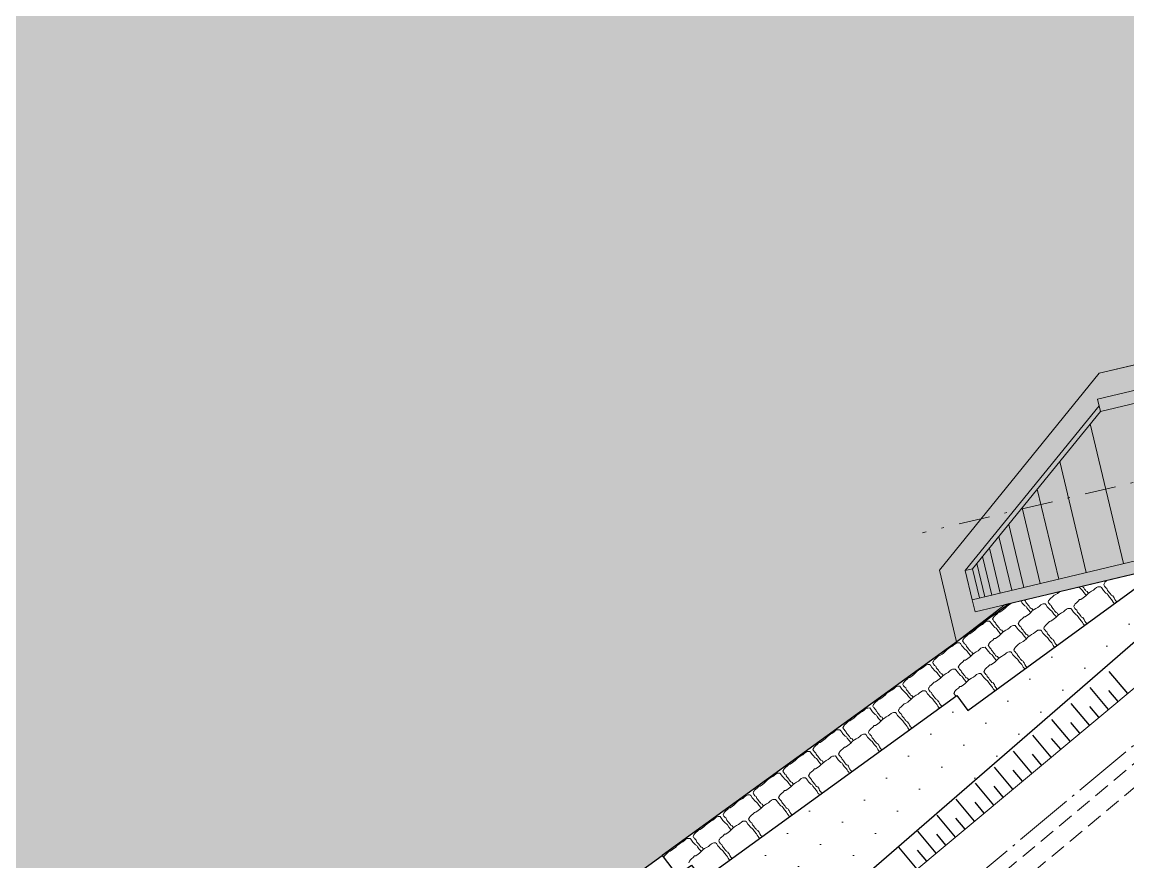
# Model space of a CAD drawing. Header units: millimetres. Extents: x -335 to 64136, y 248 to 109842.
# Drawn here: x -257.19 to -212.85, y 467.19 to 500.89 of the extents above; entities that cross this region are included whole.
import ezdxf

# ---------------------------------------------------------------- set-up
doc = ezdxf.new("R2010")
doc.units = ezdxf.units.MM
doc.header["$MEASUREMENT"] = 0
for name, pattern in [('ACAD_ISO04W100', [30, 24, -3, 0, -3]), ('NASCOSTA', [9.525, 6.35, -3.175]), ('TRATTOPUNTO2', [0.5, 0.25, -0.125, 0, -0.125])]:
    doc.linetypes.add(name, pattern=pattern)
for name, color, linetype in [('colore lago', 131, 'Continuous'), ('Limite fiume', 6, 'Continuous'), ('LIN010CO', 2, 'Continuous'), ('LIN010TR', 2, 'NASCOSTA'), ('LIN018CO', 6, 'Continuous'), ('LIN018TR', 6, 'NASCOSTA'), ('LIN025CO', 7, 'Continuous'), ('sezioni', 7, 'Continuous'), ('TRATTCOLO-30', 253, 'Continuous'), ('TRATTCOLO-32', 255, 'Continuous')]:
    doc.layers.add(name, color=color, linetype=linetype)
doc.layers.add('Colori bordi', color=5, linetype='Continuous', plot=False)

# ---------------------------------------------------------------- blocks, each defined once
blk = doc.blocks.new('CONTORNO')
at = {"layer": 'Colori bordi', "lineweight": 0, "ltscale": 2, "flags": 128}
blk.add_lwpolyline([(18.407, -96.98), (19.153, -100.108), (27.051, -106.511), (29.932, -105.824), (28.44, -103.877), (26.165, -94.334)], dxfattribs=at)

msp = doc.modelspace()

# ---------------------------------------------------------------- hatches: boundary and pattern name
at = {"layer": 'colore lago', "linetype": 'Continuous', "lineweight": 0}
msp.add_hatch(color=256, dxfattribs=at).paths.add_polyline_path([(-312.38264, 424.38548), (-302.15266, 427.40348), (-294.50865, 427.80748), (-286.46064, 426.94448), (-279.55365, 428.69248), (-270.72865, 435.24048), (-265.29765, 441.90348), (-261.09665, 444.69048), (-255.79765, 448.78748), (-249.65065, 454.99548), (-249.87665, 457.13848), (-248.17265, 458.71048), (-243.91365, 458.44848), (-231.51899, 467.44804), (-219.71592, 476.01805), (-220.40264, 478.89914), (-213.99922, 486.79725), (-210.87206, 487.54263), (-194.87937, 500.9038), (-194.77873, 500.77989), (-194.52964, 500.99348), (-189.01965, 505.71848), (-183.49064, 510.97748), (-174.25166, 520.06648), (-167.80464, 526.32548), (-160.16665, 533.70348), (-153.10865, 540.33248), (-142.77665, 549.54148), (-138.72965, 552.68648), (-123.24765, 563.72148), (-114.11096, 569.41745), (-114.39195, 569.87), (-117.39783, 574.71114), (-120.69979, 580.02913), (-128.57865, 592.71848), (-138.23988, 586.68061), (-161.43365, 572.18548), (-162.95975, 574.60946), (-166.14665, 572.74548), (-168.16266, 571.75848), (-172.51465, 570.11848), (-176.78364, 568.52148), (-180.93165, 566.78248), (-186.27165, 564.10448), (-191.35264, 561.10848), (-197.61964, 557.14448), (-201.67851, 554.62358), (-203.78465, 553.31548), (-211.41966, 548.49648), (-217.09363, 544.89976), (-216.82965, 543.38348), (-218.67665, 540.30148), (-222.05665, 537.09148), (-230.78465, 537.05248), (-241.41465, 529.76848), (-248.88865, 523.97348), (-261.05365, 514.39848), (-276.82866, 503.29348), (-277.17892, 503.41049), (-289.31665, 495.14848), (-303.14866, 485.43648), (-320.62364, 475.41148), (-335.18517, 467.50034), (-335.18517, 416.83235), (-328.87465, 418.67548), (-317.58165, 422.79748)])
at = {"layer": 'LIN010CO', "linetype": 'Continuous', "lineweight": 0}
h = msp.add_hatch(dxfattribs=at)
h.set_pattern_fill('DOTS', color=256, scale=20, angle=-135, style=0)
h.set_pattern_definition([(225, (-62291.4759, -108161.3901), (0.441941738, -1.325825215), [0, -1.25])])
h.paths.add_polyline_path([(-231.55464, 467.42215), (-230.92783, 466.55887), (-230.36489, 466.9465), (-229.90357, 466.33752), (-219.74174, 473.70325), (-219.24847, 473.13349), (-212.13931, 478.4067), (-212.4152, 478.78622), (-208.22615, 479.78469), (-225.54368, 464.75754), (-225.38156, 464.56349), (-231.90463, 459.11376), (-231.74251, 458.91971), (-235.48054, 455.79676), (-235.84841, 456.23708), (-244.41424, 447.5854), (-245.26015, 448.58461), (-245.82924, 448.09903), (-243.91365, 458.44848)])
at = {"layer": 'TRATTCOLO-30', "linetype": 'Continuous', "lineweight": 0}
h = msp.add_hatch(color=256, dxfattribs=at)
h.dxf.hatch_style = 1
h.paths.add_polyline_path([(-208.22612, 479.78473), (-207.36528, 480.50392), (-206.72309, 480.65699), (-207.43721, 483.65306), (-218.73083, 480.96119), (-220.40262, 478.89917), (-219.7159, 476.01809), (-217.76864, 477.51024)])
h.paths.add_polyline_path([(-207.43721, 483.65306), (-208.26726, 487.1355), (-210.17821, 486.68002), (-210.87203, 487.54266), (-213.9992, 486.79729), (-218.73083, 480.96119)])

# ---------------------------------------------------------------- linework, layer by layer
at = {"layer": 'Colori bordi', "linetype": 'Continuous', "lineweight": 0, "flags": 128}
msp.add_lwpolyline([(-243.91365, 458.44848), (-231.51899, 467.44804), (-219.71592, 476.01805), (-220.40264, 478.89914), (-213.99922, 486.79725), (-210.87206, 487.54263)], dxfattribs=at)
at = {"layer": 'Limite fiume', "color": 2, "linetype": 'Continuous'}
msp.add_line((-217.60817, 477.54846), (-231.51899, 467.44804), dxfattribs=at)
at = {"layer": 'Limite fiume', "color": 2, "linetype": 'Continuous', "flags": 128}
msp.add_lwpolyline([(-231.51899, 467.44804), (-230.93048, 466.65426), (-230.34797, 467.04954), (-229.90867, 466.47074), (-219.70234, 473.85976), (-219.26944, 473.26627), (-212.20932, 478.41335), (-212.47435, 478.77212), (-208.22615, 479.78469), (-225.54368, 464.75754), (-225.38156, 464.56349), (-231.90463, 459.11376), (-231.74251, 458.91971), (-235.48054, 455.79676), (-235.84841, 456.23708), (-244.458, 447.63785), (-245.26015, 448.58461), (-245.82924, 448.09903), (-243.91365, 458.44848)], close=True, dxfattribs=at)
at = {"layer": 'LIN010CO', "linetype": 'Continuous', "lineweight": 0}
for p, q in [((-213.95296, 485.26627), (-219.07718, 478.94594)), ((-213.01921, 479.15626), (-214.35682, 484.76813)), ((-214.51667, 478.79934), (-215.57981, 483.25967)), ((-215.62343, 478.53554), (-216.48371, 482.14478)), ((-216.36311, 478.35923), (-217.0878, 481.39968)), ((-217.02568, 478.20131), (-217.62894, 480.73223)), ((-217.50923, 478.08605), (-218.02385, 480.24514)), ((-218.31046, 477.89508), (-218.67823, 479.43802)), ((-217.96725, 477.97688), (-218.39792, 479.78375)), ((-219.07718, 478.94594), (-219.369, 478.87639)), ((-218.79895, 477.77864), (-219.07718, 478.94594)), ((-218.58831, 477.82885), (-218.90515, 479.15813))]:
    msp.add_line(p, q, dxfattribs=at)
at = {"layer": 'LIN010CO', "linetype": 'Continuous', "lineweight": 0, "flags": 128}
for points in [[(-213.68505, 478.48355), (-213.71308, 478.45979), (-213.7557, 478.421), (-213.79303, 478.36659), (-213.79303, 478.36659), (-213.79922, 478.34883), (-213.81992, 478.30701), (-213.80205, 478.27475), (-213.78631, 478.25395), (-213.77058, 478.23315), (-213.74225, 478.19572), (-213.6983, 478.16357), (-213.68561, 478.12085), (-213.66459, 478.08443), (-213.62582, 478.04182), (-213.59435, 478.00023), (-213.55973, 477.95447), (-213.52511, 477.90872), (-213.50308, 477.87961), (-213.4498, 477.86106), (-213.42563, 477.82048), (-213.40046, 477.7872), (-213.37619, 477.72054), (-213.33213, 477.66231), (-213.2965, 477.62386), (-213.29292, 477.62336)], [(-213.39795, 477.54679), (-213.39491, 477.5599), (-213.41064, 477.58069), (-213.44312, 477.61498), (-213.47257, 477.67119), (-213.50302, 477.72009), (-213.58687, 477.81362), (-213.64251, 477.8958), (-213.67712, 477.94155), (-213.72838, 477.97471), (-213.82898, 478.08173), (-213.85415, 478.11501), (-213.91293, 478.20134), (-213.94227, 478.23147), (-214.01321, 478.23012), (-214.05492, 478.22472), (-214.11114, 478.19527), (-214.1704, 478.14389), (-214.22966, 478.09251), (-214.30983, 478.05148), (-214.3837, 478.00213), (-214.45443, 477.94862), (-214.53235, 477.87003), (-214.58745, 477.82181), (-214.64154, 477.78088), (-214.73621, 477.71579), (-214.78523, 477.71141), (-214.84236, 477.64857), (-214.9141, 477.58775), (-214.95672, 477.54896), (-214.99405, 477.49455), (-214.99405, 477.49455), (-215.00024, 477.47679), (-215.02094, 477.43497), (-215.00307, 477.40271), (-214.98733, 477.38191), (-214.9716, 477.36111), (-214.94327, 477.32368), (-214.89932, 477.29153), (-214.88663, 477.24881), (-214.86561, 477.21239), (-214.82684, 477.16978), (-214.79537, 477.12819), (-214.76075, 477.08243), (-214.72613, 477.03668), (-214.7041, 477.00756), (-214.65082, 476.98902), (-214.62665, 476.94843), (-214.60148, 476.91516), (-214.57721, 476.8485), (-214.53315, 476.79027), (-214.49752, 476.75182), (-214.48985, 476.75076)], [(-214.51796, 477.88455), (-214.52891, 477.90212), (-214.61276, 477.99565), (-214.66839, 478.07783), (-214.70301, 478.12358), (-214.75427, 478.15674), (-214.80952, 478.21553)], [(-214.67361, 478.24792), (-214.6517, 478.22385), (-214.62023, 478.18226), (-214.58562, 478.13651), (-214.551, 478.09075), (-214.52897, 478.06164), (-214.47568, 478.04309), (-214.45152, 478.00251), (-214.42665, 477.96963)], [(-216.74487, 477.19454), (-216.75582, 477.21212), (-216.83967, 477.30565), (-216.8953, 477.38782), (-216.92992, 477.43357), (-216.98117, 477.46674), (-217.08177, 477.57376), (-217.10695, 477.60703), (-217.14262, 477.65942)], [(-216.99944, 477.69355), (-216.99505, 477.68774), (-216.9511, 477.65559), (-216.9384, 477.61288), (-216.91739, 477.57645), (-216.87861, 477.53385), (-216.84714, 477.49225), (-216.81252, 477.4465), (-216.77791, 477.40075), (-216.75588, 477.37163), (-216.70259, 477.35308), (-216.67843, 477.3125), (-216.65355, 477.27963)], [(-215.58179, 478.03145), (-215.61334, 478.00384), (-215.66742, 477.96292), (-215.7621, 477.89783), (-215.81112, 477.89344), (-215.86824, 477.8306), (-215.93999, 477.76978), (-215.9826, 477.73099), (-216.01994, 477.67658), (-216.01994, 477.67658), (-216.02613, 477.65882), (-216.04682, 477.617), (-216.02895, 477.58474), (-216.01322, 477.56394), (-215.99748, 477.54315), (-215.96916, 477.50571), (-215.92521, 477.47356), (-215.91252, 477.43084), (-215.8915, 477.39442), (-215.85272, 477.35181), (-215.82125, 477.31022), (-215.78664, 477.26447), (-215.75202, 477.21871), (-215.72999, 477.1896), (-215.6767, 477.17105), (-215.65254, 477.13047), (-215.62767, 477.09759)], [(-217.50482, 477.57309), (-217.56262, 477.54351), (-217.63649, 477.49415), (-217.70722, 477.44064), (-217.78515, 477.36206), (-217.84025, 477.31383), (-217.89433, 477.27291), (-217.98901, 477.20782), (-218.03803, 477.20343), (-218.09515, 477.14059), (-218.16689, 477.07977), (-218.20951, 477.04099), (-218.24685, 476.98658), (-218.24685, 476.98658), (-218.25303, 476.96881), (-218.27373, 476.927), (-218.25586, 476.89473), (-218.24013, 476.87393), (-218.22439, 476.85314), (-218.19607, 476.8157), (-218.15212, 476.78355), (-218.13942, 476.74083), (-218.11841, 476.70441), (-218.07963, 476.66181), (-218.04816, 476.62021), (-218.01354, 476.57446), (-217.97893, 476.52871), (-217.9569, 476.49959), (-217.90361, 476.48104), (-217.87945, 476.44046), (-217.85457, 476.40758)], [(-215.71898, 477.0125), (-215.72993, 477.03008), (-215.81378, 477.12361), (-215.86941, 477.20579), (-215.90403, 477.25154), (-215.95529, 477.2847), (-216.05588, 477.39172), (-216.08106, 477.425), (-216.13984, 477.51133), (-216.16918, 477.54146), (-216.24012, 477.54011), (-216.28183, 477.53471), (-216.33805, 477.50526), (-216.39731, 477.45388), (-216.45656, 477.40251), (-216.53673, 477.36147), (-216.61061, 477.31212), (-216.68133, 477.25861), (-216.75926, 477.18003), (-216.81436, 477.1318), (-216.86845, 477.09088), (-216.96312, 477.02579), (-217.01214, 477.0214), (-217.06926, 476.95856), (-217.14101, 476.89774), (-217.18362, 476.85895), (-217.22096, 476.80454), (-217.22096, 476.80454), (-217.22715, 476.78678), (-217.24784, 476.74496), (-217.22997, 476.7127), (-217.21424, 476.6919), (-217.1985, 476.6711), (-217.17018, 476.63367), (-217.12623, 476.60152), (-217.11354, 476.5588), (-217.09252, 476.52238), (-217.05374, 476.47977), (-217.02227, 476.43818), (-216.98766, 476.39243), (-216.95304, 476.34667), (-216.93101, 476.31756), (-216.87772, 476.29901), (-216.85356, 476.25843), (-216.82869, 476.22555)], [(-214.59997, 476.67048), (-214.59593, 476.68786), (-214.61166, 476.70865), (-214.64414, 476.74294), (-214.67359, 476.79915), (-214.70404, 476.84805), (-214.78789, 476.94158), (-214.84353, 477.02375), (-214.87814, 477.06951), (-214.9294, 477.10267), (-215.03, 477.20969), (-215.05517, 477.24296), (-215.11395, 477.3293), (-215.14329, 477.35943), (-215.21423, 477.35808), (-215.25594, 477.35268), (-215.31216, 477.32322), (-215.37142, 477.27185), (-215.43068, 477.22047), (-215.51085, 477.17944), (-215.58472, 477.13009), (-215.65545, 477.07657), (-215.73337, 476.99799), (-215.78847, 476.94976), (-215.84256, 476.90884), (-215.93723, 476.84375), (-215.98625, 476.83937), (-216.04338, 476.77652), (-216.11512, 476.7157), (-216.15774, 476.67692), (-216.19507, 476.62251), (-216.19507, 476.62251), (-216.20126, 476.60475), (-216.22196, 476.56293), (-216.20409, 476.53066), (-216.18835, 476.50987), (-216.17262, 476.48907), (-216.14429, 476.45164), (-216.10034, 476.41949), (-216.08765, 476.37677), (-216.06663, 476.34034), (-216.02786, 476.29774), (-215.99639, 476.25615), (-215.96177, 476.21039), (-215.92715, 476.16464), (-215.90512, 476.13552), (-215.85184, 476.11698), (-215.82768, 476.07639), (-215.8025, 476.04312), (-215.77823, 475.97646), (-215.73417, 475.91822), (-215.69854, 475.87978), (-215.68679, 475.87815)], [(-217.94589, 476.3225), (-217.95684, 476.34007), (-218.04069, 476.4336), (-218.09632, 476.51578), (-218.13094, 476.56153), (-218.18219, 476.5947), (-218.28279, 476.70171), (-218.30797, 476.73499), (-218.36675, 476.82132), (-218.39608, 476.85145), (-218.46702, 476.8501), (-218.50873, 476.84471), (-218.56495, 476.81525), (-218.62421, 476.76387), (-218.68347, 476.7125), (-218.76364, 476.67146), (-218.83751, 476.62211), (-218.90824, 476.5686), (-218.98617, 476.49002), (-219.04127, 476.44179), (-219.09535, 476.40087), (-219.19003, 476.33578), (-219.23905, 476.33139), (-219.29617, 476.26855), (-219.36791, 476.20773), (-219.41053, 476.16895), (-219.44787, 476.11454), (-219.44787, 476.11454), (-219.45405, 476.09677), (-219.47475, 476.05495), (-219.45688, 476.02269), (-219.44115, 476.00189), (-219.42541, 475.9811), (-219.39709, 475.94366), (-219.35314, 475.91151), (-219.34044, 475.86879), (-219.31943, 475.83237), (-219.28065, 475.78977), (-219.24918, 475.74817), (-219.21456, 475.70242), (-219.17995, 475.65666), (-219.15792, 475.62755), (-219.10463, 475.609), (-219.08047, 475.56842), (-219.05559, 475.53554)], [(-216.92, 476.14046), (-216.93095, 476.15804), (-217.0148, 476.25157), (-217.07043, 476.33375), (-217.10505, 476.3795), (-217.15631, 476.41266), (-217.2569, 476.51968), (-217.28208, 476.55296), (-217.34086, 476.63929), (-217.3702, 476.66942), (-217.44114, 476.66807), (-217.48285, 476.66267), (-217.53907, 476.63322), (-217.59833, 476.58184), (-217.65758, 476.53047), (-217.73775, 476.48943), (-217.81163, 476.44008), (-217.88235, 476.38657), (-217.96028, 476.30799), (-218.01538, 476.25976), (-218.06947, 476.21884), (-218.16414, 476.15374), (-218.21316, 476.14936), (-218.27028, 476.08652), (-218.34203, 476.0257), (-218.38464, 475.98691), (-218.42198, 475.9325), (-218.42198, 475.9325), (-218.42817, 475.91474), (-218.44886, 475.87292), (-218.43099, 475.84066), (-218.41526, 475.81986), (-218.39952, 475.79906), (-218.3712, 475.76163), (-218.32725, 475.72948), (-218.31456, 475.68676), (-218.29354, 475.65034), (-218.25476, 475.60773), (-218.22329, 475.56614), (-218.18868, 475.52038), (-218.15406, 475.47463), (-218.13203, 475.44552), (-218.07874, 475.42697), (-218.05458, 475.38639), (-218.02971, 475.35351)], [(-215.80198, 475.79417), (-215.79695, 475.81582), (-215.81268, 475.83661), (-215.84516, 475.8709), (-215.87461, 475.92711), (-215.90506, 475.97601), (-215.98891, 476.06954), (-216.04455, 476.15171), (-216.07916, 476.19747), (-216.13042, 476.23063), (-216.23102, 476.33765), (-216.25619, 476.37092), (-216.31497, 476.45726), (-216.34431, 476.48739), (-216.41525, 476.48603), (-216.45696, 476.48064), (-216.51318, 476.45118), (-216.57244, 476.39981), (-216.6317, 476.34843), (-216.71187, 476.3074), (-216.78574, 476.25805), (-216.85647, 476.20453), (-216.93439, 476.12595), (-216.98949, 476.07772), (-217.04358, 476.0368), (-217.13825, 475.97171), (-217.18727, 475.96733), (-217.2444, 475.90448), (-217.31614, 475.84366), (-217.35876, 475.80488), (-217.39609, 475.75047), (-217.39609, 475.75047), (-217.40228, 475.73271), (-217.42298, 475.69089), (-217.40511, 475.65862), (-217.38937, 475.63783), (-217.37364, 475.61703), (-217.34531, 475.57959), (-217.30136, 475.54744), (-217.28867, 475.50473), (-217.26765, 475.4683), (-217.22888, 475.4257), (-217.19741, 475.3841), (-217.16279, 475.33835), (-217.12817, 475.2926), (-217.10614, 475.26348), (-217.05286, 475.24493), (-217.0287, 475.20435), (-217.00352, 475.17108), (-216.97925, 475.10441), (-216.93519, 475.04618), (-216.89956, 475.00774), (-216.88372, 475.00554)], [(-219.14691, 475.45046), (-219.15786, 475.46803), (-219.24171, 475.56156), (-219.29734, 475.64374), (-219.33196, 475.68949), (-219.38321, 475.72265), (-219.48381, 475.82967), (-219.50899, 475.86295), (-219.56777, 475.94928), (-219.5971, 475.97941), (-219.66804, 475.97806), (-219.70975, 475.97266), (-219.76597, 475.94321), (-219.82523, 475.89183), (-219.88449, 475.84046), (-219.96466, 475.79942), (-220.03853, 475.75007), (-220.10926, 475.69656), (-220.18719, 475.61798), (-220.24229, 475.56975), (-220.29637, 475.52883), (-220.39105, 475.46374), (-220.44007, 475.45935), (-220.49719, 475.39651), (-220.56893, 475.33569), (-220.61155, 475.2969), (-220.64889, 475.24249), (-220.64889, 475.24249), (-220.65507, 475.22473), (-220.67577, 475.18291), (-220.6579, 475.15065), (-220.64217, 475.12985), (-220.62643, 475.10906), (-220.59811, 475.07162), (-220.55416, 475.03947), (-220.54146, 474.99675), (-220.52045, 474.96033), (-220.48167, 474.91772), (-220.4502, 474.87613), (-220.41558, 474.83038), (-220.38097, 474.78462), (-220.35894, 474.75551), (-220.30565, 474.73696), (-220.28149, 474.69638), (-220.25661, 474.6635)], [(-218.12102, 475.26842), (-218.13197, 475.286), (-218.21582, 475.37953), (-218.27145, 475.46171), (-218.30607, 475.50746), (-218.35733, 475.54062), (-218.45792, 475.64764), (-218.4831, 475.68092), (-218.54188, 475.76725), (-218.57122, 475.79738), (-218.64216, 475.79603), (-218.68387, 475.79063), (-218.74009, 475.76118), (-218.79935, 475.7098), (-218.8586, 475.65842), (-218.93877, 475.61739), (-219.01265, 475.56804), (-219.08337, 475.51453), (-219.1613, 475.43594), (-219.2164, 475.38772), (-219.27049, 475.34679), (-219.36516, 475.2817), (-219.41418, 475.27732), (-219.47131, 475.21448), (-219.54305, 475.15366), (-219.58566, 475.11487), (-219.623, 475.06046), (-219.623, 475.06046), (-219.62919, 475.0427), (-219.64988, 475.00088), (-219.63201, 474.96862), (-219.61628, 474.94782), (-219.60054, 474.92702), (-219.57222, 474.88959), (-219.52827, 474.85744), (-219.51558, 474.81472), (-219.49456, 474.7783), (-219.45578, 474.73569), (-219.42431, 474.6941), (-219.3897, 474.64834), (-219.35508, 474.60259), (-219.33305, 474.57347), (-219.27976, 474.55493), (-219.2556, 474.51434), (-219.23073, 474.48147)], [(-217.00399, 474.91786), (-216.99797, 474.94377), (-217.0137, 474.96457), (-217.04619, 474.99886), (-217.07563, 475.05507), (-217.10608, 475.10397), (-217.18993, 475.1975), (-217.24557, 475.27967), (-217.28018, 475.32542), (-217.33144, 475.35859), (-217.43204, 475.46561), (-217.45721, 475.49888), (-217.51599, 475.58522), (-217.54533, 475.61534), (-217.61627, 475.61399), (-217.65798, 475.6086), (-217.7142, 475.57914), (-217.77346, 475.52777), (-217.83272, 475.47639), (-217.91289, 475.43536), (-217.98676, 475.386), (-218.05749, 475.33249), (-218.13541, 475.25391), (-218.19051, 475.20568), (-218.2446, 475.16476), (-218.33927, 475.09967), (-218.38829, 475.09528), (-218.44542, 475.03244), (-218.51716, 474.97162), (-218.55978, 474.93284), (-218.59711, 474.87843), (-218.59711, 474.87843), (-218.6033, 474.86066), (-218.624, 474.81885), (-218.60613, 474.78658), (-218.59039, 474.76578), (-218.57466, 474.74499), (-218.54633, 474.70755), (-218.50238, 474.6754), (-218.48969, 474.63268), (-218.46867, 474.59626), (-218.4299, 474.55366), (-218.39843, 474.51206), (-218.36381, 474.46631), (-218.32919, 474.42056), (-218.30716, 474.39144), (-218.25388, 474.37289), (-218.22972, 474.33231), (-218.20454, 474.29904), (-218.18027, 474.23237), (-218.13621, 474.17414), (-218.10058, 474.1357), (-218.08065, 474.13294)], [(-220.34793, 474.57841), (-220.35888, 474.59599), (-220.44273, 474.68952), (-220.49836, 474.7717), (-220.53298, 474.81745), (-220.58423, 474.85061), (-220.68483, 474.95763), (-220.71001, 474.99091), (-220.76879, 475.07724), (-220.79812, 475.10737), (-220.86906, 475.10602), (-220.91077, 475.10062), (-220.96699, 475.07117), (-221.02625, 475.01979), (-221.08551, 474.96842), (-221.16568, 474.92738), (-221.23955, 474.87803), (-221.31028, 474.82452), (-221.38821, 474.74594), (-221.44331, 474.69771), (-221.49739, 474.65679), (-221.59207, 474.5917), (-221.64109, 474.58731), (-221.69821, 474.52447), (-221.76995, 474.46365), (-221.81257, 474.42486), (-221.84991, 474.37045), (-221.84991, 474.37045), (-221.85609, 474.35269), (-221.87679, 474.31087), (-221.85892, 474.27861), (-221.84319, 474.25781), (-221.82745, 474.23701), (-221.79913, 474.19958), (-221.75518, 474.16743), (-221.74248, 474.12471), (-221.72147, 474.08829), (-221.68269, 474.04568), (-221.65122, 474.00409), (-221.6166, 473.95834), (-221.58199, 473.91258), (-221.55996, 473.88347), (-221.50667, 473.86492), (-221.48251, 473.82434), (-221.45764, 473.79146)], [(-219.32204, 474.39638), (-219.33299, 474.41396), (-219.41684, 474.50749), (-219.47247, 474.58966), (-219.50709, 474.63542), (-219.55835, 474.66858), (-219.65894, 474.7756), (-219.68412, 474.80887), (-219.7429, 474.89521), (-219.77224, 474.92534), (-219.84318, 474.92399), (-219.88489, 474.91859), (-219.94111, 474.88913), (-220.00037, 474.83776), (-220.05963, 474.78638), (-220.13979, 474.74535), (-220.21367, 474.696), (-220.28439, 474.64248), (-220.36232, 474.5639), (-220.41742, 474.51567), (-220.47151, 474.47475), (-220.56618, 474.40966), (-220.6152, 474.40528), (-220.67233, 474.34243), (-220.74407, 474.28161), (-220.78668, 474.24283), (-220.82402, 474.18842), (-220.82402, 474.18842), (-220.83021, 474.17066), (-220.8509, 474.12884), (-220.83303, 474.09657), (-220.8173, 474.07578), (-220.80156, 474.05498), (-220.77324, 474.01755), (-220.72929, 473.9854), (-220.7166, 473.94268), (-220.69558, 473.90625), (-220.6568, 473.86365), (-220.62533, 473.82206), (-220.59072, 473.7763), (-220.5561, 473.73055), (-220.53407, 473.70143), (-220.48078, 473.68289), (-220.45662, 473.6423), (-220.43145, 473.60903), (-220.40718, 473.54237), (-220.36312, 473.48413), (-220.32749, 473.44569), (-220.29826, 473.44164), (-220.28055, 473.44116)], [(-218.20601, 474.04155), (-218.19899, 474.07173), (-218.21472, 474.09253), (-218.24721, 474.12682), (-218.27665, 474.18302), (-218.3071, 474.23193), (-218.39095, 474.32545), (-218.44659, 474.40763), (-218.4812, 474.45338), (-218.53246, 474.48655), (-218.63306, 474.59357), (-218.65823, 474.62684), (-218.71701, 474.71318), (-218.74635, 474.7433), (-218.81729, 474.74195), (-218.859, 474.73656), (-218.91522, 474.7071), (-218.97448, 474.65572), (-219.03374, 474.60435), (-219.11391, 474.56331), (-219.18778, 474.51396), (-219.25851, 474.46045), (-219.33643, 474.38187), (-219.39153, 474.33364), (-219.44562, 474.29272), (-219.54029, 474.22763), (-219.58931, 474.22324), (-219.64644, 474.1604), (-219.71818, 474.09958), (-219.7608, 474.0608), (-219.79813, 474.00639), (-219.79813, 474.00639), (-219.80432, 473.98862), (-219.82502, 473.9468), (-219.80715, 473.91454), (-219.79141, 473.89374), (-219.77568, 473.87295), (-219.74735, 473.83551), (-219.74163, 473.83132)], [(-221.54895, 473.70637), (-221.5599, 473.72395), (-221.64375, 473.81748), (-221.69938, 473.89966), (-221.734, 473.94541), (-221.78525, 473.97857), (-221.88585, 474.08559), (-221.91103, 474.11887), (-221.96981, 474.2052), (-221.99914, 474.23533), (-222.07008, 474.23398), (-222.1118, 474.22858), (-222.16801, 474.19913), (-222.22727, 474.14775), (-222.28653, 474.09638), (-222.3667, 474.05534), (-222.44057, 474.00599), (-222.5113, 473.95248), (-222.58923, 473.8739), (-222.64433, 473.82567), (-222.69841, 473.78475), (-222.79309, 473.71965), (-222.84211, 473.71527), (-222.89923, 473.65243), (-222.97097, 473.59161), (-223.01359, 473.55282), (-223.05093, 473.49841), (-223.05093, 473.49841), (-223.05711, 473.48065), (-223.07781, 473.43883), (-223.05994, 473.40657), (-223.04421, 473.38577), (-223.02847, 473.36497), (-223.00015, 473.32754), (-222.9562, 473.29539), (-222.9435, 473.25267), (-222.92249, 473.21625), (-222.88371, 473.17364), (-222.85224, 473.13205), (-222.81762, 473.08629), (-222.78301, 473.04054), (-222.76098, 473.01143), (-222.70769, 472.99288), (-222.68353, 472.9523), (-222.65866, 472.91942)], [(-220.50512, 473.27858), (-220.46008, 473.32315), (-220.43512, 473.34204), (-220.42589, 473.38173), (-220.44163, 473.40252), (-220.47411, 473.43681), (-220.50356, 473.49302), (-220.53401, 473.54192), (-220.61786, 473.63545), (-220.67349, 473.71762), (-220.70811, 473.76338), (-220.75937, 473.79654), (-220.85997, 473.90356), (-220.88514, 473.93683), (-220.94392, 474.02317), (-220.97326, 474.0533), (-221.0442, 474.05194), (-221.08591, 474.04655), (-221.14213, 474.01709), (-221.20139, 473.96572), (-221.26065, 473.91434), (-221.34081, 473.87331), (-221.41469, 473.82396), (-221.48541, 473.77044), (-221.56334, 473.69186), (-221.61844, 473.64363), (-221.67253, 473.60271), (-221.7672, 473.53762), (-221.81622, 473.53324), (-221.87335, 473.47039), (-221.94509, 473.40957), (-221.9877, 473.37079), (-222.02504, 473.31638), (-222.02504, 473.31638), (-222.03123, 473.29862), (-222.05192, 473.2568), (-222.03405, 473.22453), (-222.01832, 473.20374), (-222.00258, 473.18294), (-221.97426, 473.1455), (-221.93031, 473.11335), (-221.91762, 473.07064), (-221.8966, 473.03421), (-221.85782, 472.99161), (-221.82635, 472.95001), (-221.79174, 472.90426), (-221.75712, 472.85851), (-221.73509, 472.82939), (-221.6818, 472.81084), (-221.65764, 472.77026), (-221.63247, 472.73699), (-221.6082, 472.67032), (-221.56414, 472.61209), (-221.52851, 472.57365), (-221.49928, 472.5696), (-221.48495, 472.56921)], [(-222.74997, 472.83433), (-222.76092, 472.85191), (-222.84477, 472.94544), (-222.9004, 473.02762), (-222.93502, 473.07337), (-222.98627, 473.10653), (-223.08687, 473.21355), (-223.11205, 473.24683), (-223.17083, 473.33316), (-223.20016, 473.36329), (-223.2711, 473.36194), (-223.31282, 473.35654), (-223.36903, 473.32709), (-223.42829, 473.27571), (-223.48755, 473.22433), (-223.56772, 473.1833), (-223.64159, 473.13395), (-223.71232, 473.08044), (-223.79025, 473.00185), (-223.84535, 472.95363), (-223.89943, 472.9127), (-223.99411, 472.84761), (-224.04313, 472.84323), (-224.10025, 472.78039), (-224.17199, 472.71957), (-224.21461, 472.68078), (-224.25195, 472.62637), (-224.25195, 472.62637), (-224.25813, 472.60861), (-224.27883, 472.56679), (-224.26096, 472.53453), (-224.24523, 472.51373), (-224.22949, 472.49293), (-224.20117, 472.4555), (-224.15722, 472.42335), (-224.14452, 472.38063), (-224.12351, 472.34421), (-224.08473, 472.3016), (-224.05326, 472.26001), (-224.01864, 472.21425), (-223.98403, 472.1685), (-223.962, 472.13938), (-223.90871, 472.12084), (-223.88455, 472.08025), (-223.85968, 472.04738)], [(-221.69657, 472.41601), (-221.6611, 472.45111), (-221.63614, 472.47), (-221.62691, 472.50968), (-221.64265, 472.53048), (-221.67513, 472.56477), (-221.70458, 472.62098), (-221.73503, 472.66988), (-221.81888, 472.76341), (-221.87451, 472.84558), (-221.90913, 472.89133), (-221.96039, 472.9245), (-222.06099, 473.03152), (-222.08616, 473.06479), (-222.14494, 473.15113), (-222.17428, 473.18125), (-222.24522, 473.1799), (-222.28693, 473.17451), (-222.34315, 473.14505), (-222.40241, 473.09368), (-222.46167, 473.0423), (-222.54183, 473.00127), (-222.61571, 472.95191), (-222.68643, 472.8984), (-222.76436, 472.81982), (-222.81946, 472.77159), (-222.87355, 472.73067), (-222.96822, 472.66558), (-223.01724, 472.66119), (-223.07437, 472.59835), (-223.14611, 472.53753), (-223.18872, 472.49875), (-223.22606, 472.44434), (-223.22606, 472.44434), (-223.23225, 472.42657), (-223.25294, 472.38476), (-223.23507, 472.35249), (-223.21934, 472.33169), (-223.2036, 472.3109), (-223.17528, 472.27346), (-223.13133, 472.24131), (-223.11864, 472.19859), (-223.09762, 472.16217), (-223.05884, 472.11957), (-223.02737, 472.07797), (-222.99276, 472.03222), (-222.95814, 471.98647), (-222.93611, 471.95735), (-222.88283, 471.9388), (-222.85866, 471.89822), (-222.83349, 471.86495), (-222.80922, 471.79828), (-222.76516, 471.74005), (-222.72953, 471.70161), (-222.7003, 471.69756), (-222.68936, 471.69726)], [(-223.95099, 471.96229), (-223.96194, 471.97987), (-224.04579, 472.0734), (-224.10142, 472.15557), (-224.13604, 472.20133), (-224.18729, 472.23449), (-224.28789, 472.34151), (-224.31307, 472.37478), (-224.37185, 472.46112), (-224.40118, 472.49125), (-224.47212, 472.4899), (-224.51384, 472.4845), (-224.57005, 472.45504), (-224.62931, 472.40367), (-224.68857, 472.35229), (-224.76874, 472.31126), (-224.84261, 472.26191), (-224.91334, 472.20839), (-224.99127, 472.12981), (-225.04637, 472.08158), (-225.10045, 472.04066), (-225.19513, 471.97557), (-225.24415, 471.97119), (-225.30127, 471.90834), (-225.37301, 471.84752), (-225.41563, 471.80874), (-225.45297, 471.75433), (-225.45297, 471.75433), (-225.45915, 471.73657), (-225.47985, 471.69475), (-225.46198, 471.66248), (-225.44625, 471.64169), (-225.43051, 471.62089), (-225.40219, 471.58346), (-225.35824, 471.55131), (-225.34554, 471.50859), (-225.32453, 471.47216), (-225.28575, 471.42956), (-225.25428, 471.38797), (-225.21966, 471.34221), (-225.18505, 471.29646), (-225.16302, 471.26734), (-225.10973, 471.2488), (-225.08557, 471.20821), (-225.0607, 471.17534)], [(-222.88801, 471.55345), (-222.86212, 471.57907), (-222.83716, 471.59796), (-222.82793, 471.63764), (-222.84367, 471.65844), (-222.87615, 471.69273), (-222.9056, 471.74893), (-222.93605, 471.79784), (-223.0199, 471.89136), (-223.07553, 471.97354), (-223.11015, 472.01929), (-223.16141, 472.05246), (-223.26201, 472.15948), (-223.28718, 472.19275), (-223.34596, 472.27909), (-223.3753, 472.30921), (-223.44624, 472.30786), (-223.48795, 472.30247), (-223.54417, 472.27301), (-223.60343, 472.22163), (-223.66269, 472.17026), (-223.74285, 472.12922), (-223.81673, 472.07987), (-223.88745, 472.02636), (-223.96538, 471.94778), (-224.02048, 471.89955), (-224.07457, 471.85863), (-224.16924, 471.79354), (-224.21826, 471.78915), (-224.27539, 471.72631), (-224.34713, 471.66549), (-224.38974, 471.62671), (-224.42708, 471.5723), (-224.42708, 471.5723), (-224.43327, 471.55453), (-224.45396, 471.51271), (-224.43609, 471.48045), (-224.42036, 471.45965), (-224.40462, 471.43886), (-224.3763, 471.40142), (-224.33235, 471.36927), (-224.31966, 471.32655), (-224.29864, 471.29013), (-224.25986, 471.24753), (-224.22839, 471.20593), (-224.19378, 471.16018), (-224.15916, 471.11443), (-224.13713, 471.08531), (-224.08385, 471.06676), (-224.05968, 471.02618), (-224.03451, 470.9929), (-224.01024, 470.92624), (-223.96618, 470.86801), (-223.93055, 470.82956), (-223.90132, 470.82552), (-223.89377, 470.82531)], [(-225.15201, 471.09025), (-225.16296, 471.10783), (-225.24681, 471.20136), (-225.30244, 471.28353), (-225.33706, 471.32929), (-225.38832, 471.36245), (-225.48891, 471.46947), (-225.51409, 471.50274), (-225.57287, 471.58908), (-225.6022, 471.61921), (-225.67314, 471.61785), (-225.71486, 471.61246), (-225.77107, 471.583), (-225.83033, 471.53163), (-225.88959, 471.48025), (-225.96976, 471.43922), (-226.04363, 471.38987), (-226.11436, 471.33635), (-226.19229, 471.25777), (-226.24739, 471.20954), (-226.30147, 471.16862), (-226.39615, 471.10353), (-226.44517, 471.09915), (-226.50229, 471.0363), (-226.57403, 470.97548), (-226.61665, 470.9367), (-226.65399, 470.88229), (-226.65399, 470.88229), (-226.66017, 470.86453), (-226.68087, 470.82271), (-226.663, 470.79044), (-226.64727, 470.76965), (-226.63153, 470.74885), (-226.60321, 470.71141), (-226.55926, 470.67926), (-226.54656, 470.63655), (-226.52555, 470.60012), (-226.48677, 470.55752), (-226.4553, 470.51592), (-226.42068, 470.47017), (-226.38607, 470.42442), (-226.36404, 470.3953), (-226.31075, 470.37675), (-226.28659, 470.33617), (-226.26172, 470.3033)], [(-224.07946, 470.69089), (-224.06314, 470.70703), (-224.03818, 470.72592), (-224.02895, 470.7656), (-224.04469, 470.7864), (-224.07717, 470.82068), (-224.10662, 470.87689), (-224.13707, 470.92579), (-224.22092, 471.01932), (-224.27655, 471.1015), (-224.31117, 471.14725), (-224.36243, 471.18041), (-224.46303, 471.28743), (-224.4882, 471.32071), (-224.54698, 471.40704), (-224.57632, 471.43717), (-224.64726, 471.43582), (-224.68897, 471.43042), (-224.74519, 471.40097), (-224.80445, 471.34959), (-224.86371, 471.29822), (-224.94387, 471.25718), (-225.01775, 471.20783), (-225.08847, 471.15432), (-225.1664, 471.07574), (-225.2215, 471.02751), (-225.27559, 470.98659), (-225.37026, 470.9215), (-225.41928, 470.91711), (-225.47641, 470.85427), (-225.54815, 470.79345), (-225.59076, 470.75466), (-225.6281, 470.70025), (-225.6281, 470.70025), (-225.63429, 470.68249), (-225.65498, 470.64067), (-225.63711, 470.60841), (-225.62138, 470.58761), (-225.60564, 470.56682), (-225.57732, 470.52938), (-225.53337, 470.49723), (-225.52068, 470.45451), (-225.49966, 470.41809), (-225.46088, 470.37548), (-225.42941, 470.33389), (-225.3948, 470.28814), (-225.36018, 470.24238), (-225.33815, 470.21327), (-225.28487, 470.19472), (-225.2607, 470.15414), (-225.23553, 470.12086), (-225.21126, 470.0542), (-225.1672, 469.99597), (-225.13157, 469.95752), (-225.10234, 469.95348), (-225.09818, 469.95336)], [(-226.35303, 470.21821), (-226.36398, 470.23579), (-226.44783, 470.32932), (-226.50346, 470.41149), (-226.53808, 470.45724), (-226.58934, 470.49041), (-226.68993, 470.59743), (-226.71511, 470.6307), (-226.77389, 470.71704), (-226.80322, 470.74716), (-226.87416, 470.74581), (-226.91588, 470.74042), (-226.97209, 470.71096), (-227.03135, 470.65959), (-227.09061, 470.60821), (-227.17078, 470.56718), (-227.24465, 470.51782), (-227.31538, 470.46431), (-227.39331, 470.38573), (-227.44841, 470.3375), (-227.50249, 470.29658), (-227.59717, 470.23149), (-227.64619, 470.2271), (-227.70331, 470.16426), (-227.77505, 470.10344), (-227.81767, 470.06466), (-227.85501, 470.01025), (-227.85501, 470.01025), (-227.86119, 469.99248), (-227.88189, 469.95067), (-227.86402, 469.9184), (-227.84829, 469.8976), (-227.83255, 469.87681), (-227.80423, 469.83937), (-227.76028, 469.80722), (-227.74758, 469.7645), (-227.72657, 469.72808), (-227.68779, 469.68548), (-227.65632, 469.64388), (-227.6217, 469.59813), (-227.58709, 469.55238), (-227.56506, 469.52326), (-227.51177, 469.50471), (-227.48761, 469.46413), (-227.46274, 469.43125)], [(-225.2709, 469.82832), (-225.26416, 469.83499), (-225.2392, 469.85388), (-225.22997, 469.89356), (-225.24571, 469.91436), (-225.27819, 469.94864), (-225.30764, 470.00485), (-225.33809, 470.05375), (-225.42194, 470.14728), (-225.47757, 470.22946), (-225.51219, 470.27521), (-225.56345, 470.30837), (-225.66405, 470.41539), (-225.68922, 470.44867), (-225.748, 470.535), (-225.77734, 470.56513), (-225.84828, 470.56378), (-225.88999, 470.55838), (-225.94621, 470.52893), (-226.00547, 470.47755), (-226.06473, 470.42618), (-226.14489, 470.38514), (-226.21877, 470.33579), (-226.28949, 470.28228), (-226.36742, 470.2037), (-226.42252, 470.15547), (-226.47661, 470.11455), (-226.57128, 470.04946), (-226.6203, 470.04507), (-226.67743, 469.98223), (-226.74917, 469.92141), (-226.79178, 469.88262), (-226.82912, 469.82821), (-226.82912, 469.82821), (-226.83531, 469.81045), (-226.856, 469.76863), (-226.83813, 469.73637), (-226.8224, 469.71557), (-226.80666, 469.69477), (-226.77834, 469.65734), (-226.73439, 469.62519), (-226.7217, 469.58247), (-226.70068, 469.54605), (-226.6619, 469.50344), (-226.63043, 469.46185), (-226.59582, 469.4161), (-226.5612, 469.37034), (-226.53917, 469.34123), (-226.48589, 469.32268), (-226.46172, 469.2821), (-226.43655, 469.24882), (-226.41228, 469.18216), (-226.36822, 469.12393), (-226.33259, 469.08548), (-226.30336, 469.08144), (-226.30259, 469.08141)], [(-227.55405, 469.34617), (-227.565, 469.36375), (-227.64885, 469.45727), (-227.70448, 469.53945), (-227.7391, 469.5852), (-227.79036, 469.61837), (-227.89095, 469.72539), (-227.91613, 469.75866), (-227.97491, 469.845), (-228.00424, 469.87512), (-228.07518, 469.87377), (-228.1169, 469.86838), (-228.17311, 469.83892), (-228.23237, 469.78754), (-228.29163, 469.73617), (-228.3718, 469.69513), (-228.44567, 469.64578), (-228.5164, 469.59227), (-228.59433, 469.51369), (-228.64943, 469.46546), (-228.70351, 469.42454), (-228.79819, 469.35945), (-228.84721, 469.35506), (-228.90433, 469.29222), (-228.97607, 469.2314), (-229.01869, 469.19262), (-229.05603, 469.13821), (-229.05603, 469.13821), (-229.06221, 469.12044), (-229.08291, 469.07862), (-229.06504, 469.04636), (-229.04931, 469.02556), (-229.03357, 469.00477), (-229.00525, 468.96733), (-228.9613, 468.93518), (-228.9486, 468.89246), (-228.92759, 468.85604), (-228.88881, 468.81344), (-228.85734, 468.77184), (-228.82272, 468.72609), (-228.78811, 468.68034), (-228.76608, 468.65122), (-228.71279, 468.63267), (-228.68863, 468.59209), (-228.66376, 468.55921)], [(-226.44209, 468.98042), (-226.44022, 468.98184), (-226.43099, 469.02152), (-226.44673, 469.04232), (-226.47921, 469.0766), (-226.50866, 469.13281), (-226.53911, 469.18171), (-226.62296, 469.27524), (-226.67859, 469.35742), (-226.71321, 469.40317), (-226.76447, 469.43633), (-226.86507, 469.54335), (-226.89024, 469.57663), (-226.94902, 469.66296), (-226.97836, 469.69309), (-227.0493, 469.69174), (-227.09101, 469.68634), (-227.14723, 469.65689), (-227.20649, 469.60551), (-227.26575, 469.55414), (-227.34591, 469.5131), (-227.41979, 469.46375), (-227.49051, 469.41024), (-227.56844, 469.33166), (-227.62354, 469.28343), (-227.67763, 469.24251), (-227.7723, 469.17741), (-227.82132, 469.17303), (-227.87845, 469.11019), (-227.95019, 469.04937), (-227.9928, 469.01058), (-228.03014, 468.95617), (-228.03014, 468.95617), (-228.03633, 468.93841), (-228.05702, 468.89659), (-228.03916, 468.86433), (-228.02342, 468.84353), (-228.00769, 468.82273), (-227.97936, 468.7853), (-227.93541, 468.75315), (-227.92272, 468.71043), (-227.9017, 468.67401), (-227.86292, 468.6314), (-227.83145, 468.58981), (-227.79684, 468.54405), (-227.76222, 468.4983), (-227.74019, 468.46919), (-227.68691, 468.45064), (-227.66274, 468.41006), (-227.63757, 468.37678), (-227.6133, 468.31012), (-227.56924, 468.25189), (-227.53361, 468.21344), (-227.50666, 468.20971)], [(-228.75507, 468.47413), (-228.76602, 468.4917), (-228.84987, 468.58523), (-228.9055, 468.66741), (-228.94012, 468.71316), (-228.99138, 468.74632), (-229.09197, 468.85334), (-229.11715, 468.88662), (-229.17593, 468.97295), (-229.20526, 469.00308), (-229.2762, 469.00173), (-229.31792, 468.99633), (-229.37413, 468.96688), (-229.43339, 468.9155), (-229.49265, 468.86413), (-229.57282, 468.82309), (-229.64669, 468.77374), (-229.71742, 468.72023), (-229.79535, 468.64165), (-229.85045, 468.59342), (-229.90453, 468.5525), (-229.99921, 468.48741), (-230.04823, 468.48302), (-230.10535, 468.42018), (-230.17709, 468.35936), (-230.21971, 468.32057), (-230.25705, 468.26616), (-230.25705, 468.26616), (-230.26324, 468.2484), (-230.28393, 468.20658), (-230.26606, 468.17432), (-230.25033, 468.15352), (-230.23459, 468.13273), (-230.20627, 468.09529), (-230.16232, 468.06314), (-230.14962, 468.02042), (-230.12861, 467.984), (-230.08983, 467.94139), (-230.05836, 467.8998), (-230.02374, 467.85405), (-229.98913, 467.80829), (-229.9671, 467.77918), (-229.91381, 467.76063), (-229.88965, 467.72005), (-229.86478, 467.68717)], [(-227.64055, 468.11278), (-227.63201, 468.14948), (-227.64775, 468.17027), (-227.68023, 468.20456), (-227.70968, 468.26077), (-227.74013, 468.30967), (-227.82398, 468.4032), (-227.87961, 468.48538), (-227.91423, 468.53113), (-227.96549, 468.56429), (-228.06609, 468.67131), (-228.09126, 468.70459), (-228.15004, 468.79092), (-228.17938, 468.82105), (-228.25032, 468.8197), (-228.29203, 468.8143), (-228.34825, 468.78485), (-228.40751, 468.73347), (-228.46677, 468.68209), (-228.54693, 468.64106), (-228.62081, 468.59171), (-228.69153, 468.5382), (-228.76946, 468.45961), (-228.82456, 468.41139), (-228.87865, 468.37046), (-228.97332, 468.30537), (-229.02234, 468.30099), (-229.07947, 468.23815), (-229.15121, 468.17733), (-229.19382, 468.13854), (-229.23116, 468.08413), (-229.23116, 468.08413), (-229.23735, 468.06637), (-229.25804, 468.02455), (-229.24018, 467.99229), (-229.22444, 467.97149), (-229.20871, 467.95069), (-229.18038, 467.91326), (-229.13643, 467.88111), (-229.12374, 467.83839), (-229.10272, 467.80197), (-229.06394, 467.75936), (-229.03247, 467.71777), (-228.99786, 467.67201), (-228.96324, 467.62626), (-228.94121, 467.59714), (-228.88793, 467.5786), (-228.86376, 467.53801), (-228.83859, 467.50474), (-228.81432, 467.43808), (-228.77026, 467.37985), (-228.73463, 467.3414), (-228.71063, 467.33808)], [(-229.95609, 467.60208), (-229.96704, 467.61966), (-230.05089, 467.71319), (-230.10652, 467.79537), (-230.14114, 467.84112), (-230.1924, 467.87428), (-230.29299, 467.9813), (-230.31817, 468.01458), (-230.37695, 468.10091), (-230.40628, 468.13104), (-230.47722, 468.12969), (-230.51894, 468.12429), (-230.57515, 468.09484), (-230.63441, 468.04346), (-230.69367, 467.99209), (-230.77384, 467.95105), (-230.84771, 467.9017), (-230.91844, 467.84819), (-230.99637, 467.76961), (-231.05147, 467.72138), (-231.10555, 467.68046), (-231.20023, 467.61537), (-231.24925, 467.61098), (-231.30637, 467.54814), (-231.37811, 467.48732), (-231.42073, 467.44853), (-231.45807, 467.39412), (-231.45807, 467.39412), (-231.46426, 467.37636), (-231.46489, 467.37507)], [(-228.84086, 467.2438), (-228.83303, 467.27744), (-228.84877, 467.29823), (-228.88125, 467.33252), (-228.9107, 467.38873), (-228.94115, 467.43763), (-229.025, 467.53116), (-229.08063, 467.61333), (-229.11525, 467.65909), (-229.16651, 467.69225), (-229.26711, 467.79927), (-229.29228, 467.83254), (-229.35106, 467.91888), (-229.3804, 467.94901), (-229.45134, 467.94766), (-229.49305, 467.94226), (-229.54927, 467.9128), (-229.60853, 467.86143), (-229.66779, 467.81005), (-229.74795, 467.76902), (-229.82183, 467.71967), (-229.89255, 467.66615), (-229.97048, 467.58757), (-230.02558, 467.53934), (-230.07967, 467.49842), (-230.17434, 467.43333), (-230.22336, 467.42895), (-230.28049, 467.3661), (-230.35223, 467.30529), (-230.39484, 467.2665), (-230.43218, 467.21209), (-230.43218, 467.21209), (-230.43837, 467.19433), (-230.45906, 467.15251)]]:
    msp.add_lwpolyline(points, dxfattribs=at)
at = {"layer": 'LIN010TR', "linetype": 'TRATTOPUNTO2', "lineweight": 0, "ltscale": 5, "flags": 128}
msp.add_lwpolyline([(-198.17142, 485.86156), (-221.08972, 480.39891)], dxfattribs=at)
at = {"layer": 'LIN010TR', "lineweight": 0, "ltscale": 0.1, "flags": 128}
for points in [[(-195.3803, 485.51743), (-202.3871, 479.66357), (-239.3567, 448.77711)], [(-194.21723, 485.51743), (-201.22403, 479.66357), (-238.19363, 448.77711)]]:
    msp.add_lwpolyline(points, dxfattribs=at)
at = {"layer": 'LIN018CO', "color": 2}
for p, q in [((-212.8575, 473.94964), (-213.59323, 474.83028)), ((-213.62492, 473.3085), (-214.36065, 474.18914)), ((-213.24121, 473.62907), (-213.60762, 474.06765)), ((-214.39234, 472.66735), (-215.12807, 473.54799)), ((-214.00863, 472.98793), (-214.37504, 473.4265)), ((-215.15976, 472.02621), (-215.89549, 472.90685)), ((-214.77605, 472.34678), (-215.14246, 472.78536)), ((-215.92718, 471.38506), (-216.66291, 472.2657)), ((-215.54347, 471.70564), (-215.90988, 472.14421)), ((-216.6946, 470.74392), (-217.43033, 471.62456)), ((-216.31089, 471.06449), (-216.6773, 471.50307)), ((-217.46202, 470.10278), (-218.19775, 470.98341)), ((-217.07831, 470.42335), (-217.44472, 470.86192)), ((-218.22944, 469.46163), (-218.96517, 470.34227)), ((-217.84573, 469.7822), (-218.21214, 470.22078)), ((-218.99686, 468.82049), (-219.73259, 469.70112)), ((-218.61315, 469.14106), (-218.97956, 469.57963)), ((-219.76428, 468.17934), (-220.50001, 469.05998)), ((-219.38057, 468.49991), (-219.74698, 468.93849)), ((-220.5317, 467.5382), (-221.26743, 468.41883)), ((-220.14799, 467.85877), (-220.5144, 468.29734)), ((-221.29912, 466.89705), (-222.03485, 467.77769)), ((-220.91541, 467.21762), (-221.28182, 467.6562))]:
    msp.add_line(p, q, dxfattribs=at)
at = {"layer": 'LIN018TR', "linetype": 'ACAD_ISO04W100', "lineweight": 0, "ltscale": 0.1, "flags": 128}
msp.add_lwpolyline([(-196.28192, 485.51743), (-240.25832, 448.77711)], dxfattribs=at)
at = {"layer": 'LIN025CO', "linetype": 'Continuous', "lineweight": 0}
for p, q in [((-195.89897, 490.0835), (-214.06889, 485.75264)), ((-197.41451, 489.20826), (-213.95296, 485.26627)), ((-210.87206, 487.54263), (-213.99922, 486.79725)), ((-213.99922, 486.79725), (-220.40264, 478.89914)), ((-214.06889, 485.75264), (-213.95296, 485.26627)), ((-214.00664, 485.49063), (-219.36919, 478.87634)), ((-208.02001, 480.34783), (-219.09077, 477.70909)), ((-208.22596, 479.78474), (-218.97484, 477.22271)), ((-219.71592, 476.01805), (-220.40264, 478.89914)), ((-219.09077, 477.70909), (-219.369, 478.87639)), ((-219.09077, 477.70909), (-218.97484, 477.22271))]:
    msp.add_line(p, q, dxfattribs=at)
at = {"layer": 'sezioni', "linetype": 'Continuous', "lineweight": 0}
msp.add_line((-207.25894, 478.62699), (-244.41424, 447.5854), dxfattribs=at)

# ---------------------------------------------------------------- block references
at = {"layer": 'TRATTCOLO-32', "linetype": 'Continuous', "lineweight": 0, "rotation": 270}
msp.add_blockref('CONTORNO', (-113.89167, 505.94994), dxfattribs=at)

doc.saveas('drawing.dxf')
